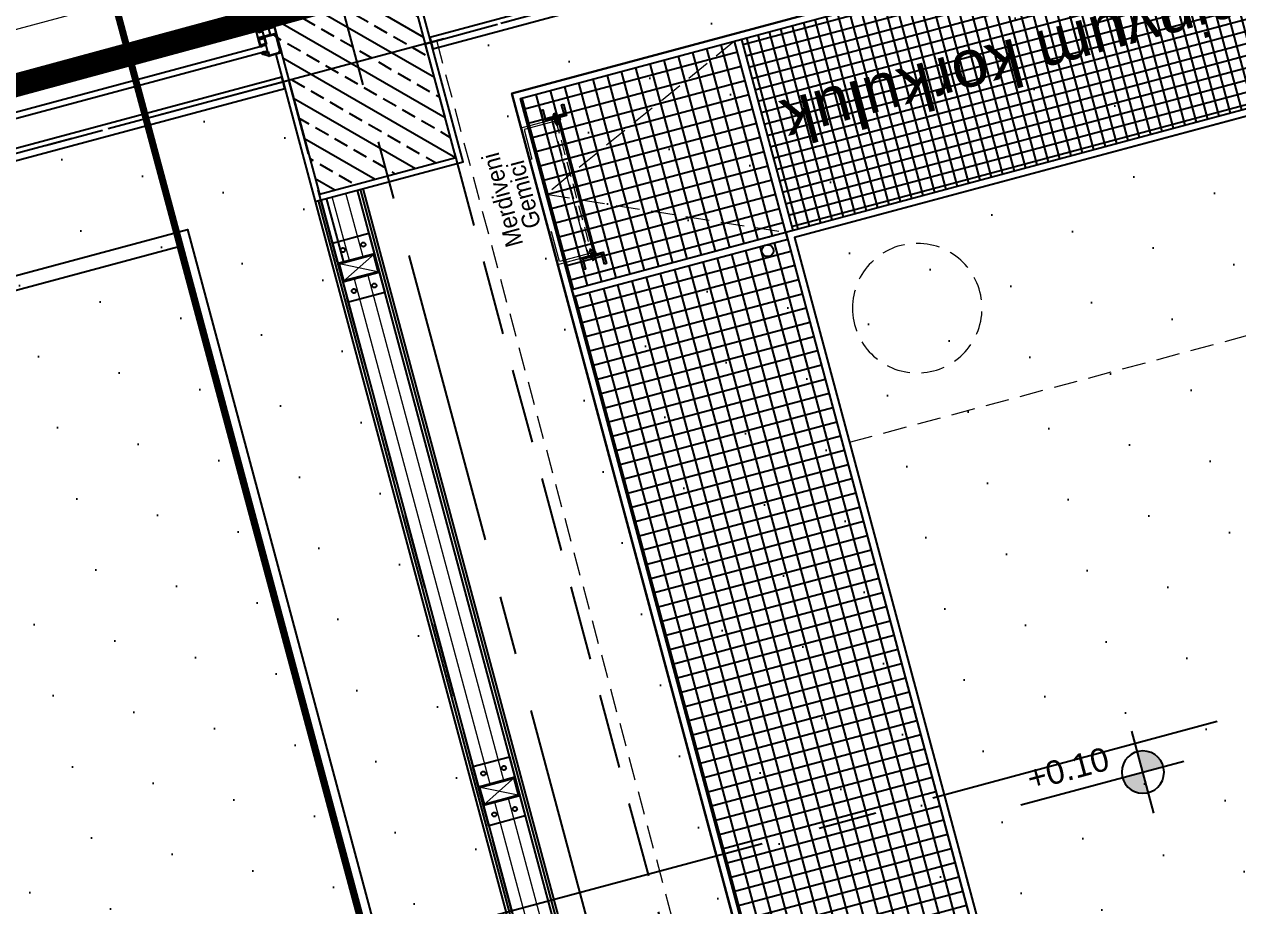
# Model space of a CAD drawing. Header units: centimetres. Extents: x 405564 to 502064, y 46284 to 60634.
# Drawn here: x 460761 to 461276, y 48208 to 48582 of the extents above; entities that cross this region are included whole.
import ezdxf
from ezdxf import colors
from ezdxf.entities.mleader import LeaderData, LeaderLine
from ezdxf.enums import TextEntityAlignment as Align
from ezdxf.math import Vec2, Vec3
from ezdxf.xclip import XClip

# ---------------------------------------------------------------- set-up
doc = ezdxf.new("R2010")
doc.units = ezdxf.units.CM
doc.header["$XCLIPFRAME"] = 0
for name, pattern in [('ACAD_ISO03W100', [30, 12, -18]), ('CENTER', [2, 1.25, -0.25, 0.25, -0.25]), ('CT_kesik01', [0.15, 0.1, -0.05]), ('DASHDOT', [25.4, 12.7, -6.35, 0, -6.35]), ('DASHED2', [9.525, 6.35, -3.175]), ('HIDDEN', [9.525, 6.35, -3.175])]:
    doc.linetypes.add(name, pattern=pattern)
doc.layers.get('0').update_dxf_attribs({"color": 8, "lineweight": 9})
for name, color, linetype in [('-SISMIK TEMEL', 8, 'Continuous'), ('-SISMIK TEMEL IZGARA', 8, 'Continuous'), ('AS_DUV', 8, 'Continuous'), ('AS_PRFL_CELIK', 8, 'Continuous'), ('AS_PYZ_BINA', 8, 'Continuous'), ('AS_TAV', 8, 'Continuous'), ('AS_YAZI', 8, 'Continuous'), ('KORKULUK', 8, 'Continuous'), ('M_GOR-4', 8, 'Continuous'), ('SOLID 253', 8, 'Continuous')]:
    doc.layers.add(name, color=color, linetype=linetype)
for name, color, linetype, lineweight in [('0-KRCN-MİMARİ-220526', 8, 'Continuous', 9), ('D_Merkez', 8, 'Continuous', 13), ('dolgu', 8, 'Continuous', 15), ('G_0.09', 8, 'Continuous', 9), ('G_0.13', 8, 'Continuous', 13), ('Hidden_[Gizli]', 8, 'CT_kesik01', 9), ('IEM_MP_TARAMA-MEVCUT BİNA', 8, 'Continuous', 9), ('Y_Antet', 8, 'Continuous', 18)]:
    doc.layers.add(name, color=color, linetype=linetype, lineweight=lineweight)
doc.styles.add('Kalin01', font='swissk.ttf')
doc.styles.add('Normal_ITL', font='swissi.ttf')
doc.styles.add('STYLE1', font='arial.ttf')
pattern_1 = [(0, (444815.903, -368790.316), (15.625, 31.25), [0, -31.25])]
pattern_2 = [(90, (119866.949, -315233.006), (-6.25, 2e-16), []), (180, (119866.949, -315233.006), (-9e-16, -6.25), [])]

# ---------------------------------------------------------------- blocks, each defined once
blk = doc.blocks.new('*U131')
h = blk.add_hatch()
h.set_pattern_fill('DEFAULT__10', color=256, scale=12.6, angle=405, style=0, pattern_type=0)
h.set_pattern_definition([(45, (325.836, -81.428), (-8.90955, 8.90955), [])])
edge = h.paths.add_edge_path()
edge.add_line((534.27, -9.41), (534.49, -9.41))
edge.add_line((534.49, -9.41), (534.52, -9.38))
edge.add_line((534.52, -9.38), (534.75, -9.38))
edge.add_line((534.75, -9.38), (534.75, -11.05))
edge.add_arc((534.85, -11.05), 0.1, 180, 270)
edge.add_line((534.85, -11.15), (539, -11.15))
edge.add_arc((539, -11.1), 0.05, 270, 386.3878)
edge.add_arc((539.4, -10.9), 0.4, 180, 206.3878)
edge.add_arc((539.07, -10.9), 0.075, 0, 180)
edge.add_arc((539.4, -10.9), 0.25, 180, 450)
edge.add_arc((539.4, -10.58), 0.075, 90, 270)
edge.add_arc((539.4, -10.9), 0.4, 63.6122, 90)
edge.add_arc((539.6, -10.5), 0.05, 243.6122, 360)
edge.add_line((539.65, -10.5), (539.65, -8.04))
edge.add_line((539.65, -8.04), (539.67, -8))
edge.add_line((539.67, -8), (539.65, -7.96))
edge.add_line((539.65, -7.96), (539.65, -3.95))
edge.add_arc((539.6, -3.95), 0.05, 0, 116.3878)
edge.add_arc((539.4, -3.55), 0.4, 270, 296.3878)
edge.add_arc((539.4, -3.88), 0.075, 90, 270)
edge.add_arc((539.4, -3.55), 0.25, 270, 540)
edge.add_arc((539.07, -3.55), 0.075, 180, 360)
edge.add_arc((539.4, -3.55), 0.4, 153.6122, 180)
edge.add_arc((539, -3.35), 0.05, 333.6122, 450)
edge.add_line((539, -3.3), (534.85, -3.3))
edge.add_arc((534.85, -3.4), 0.1, 90, 180)
edge.add_line((534.75, -3.4), (534.75, -6.48))
edge.add_line((534.75, -6.48), (534.52, -6.48))
edge.add_line((534.52, -6.48), (534.49, -6.45))
edge.add_line((534.49, -6.45), (534.27, -6.45))
edge.add_arc((534.27, -6.42), 0.03, 180, 270)
edge.add_line((534.24, -6.42), (534.24, -6.32))
edge.add_arc((534.27, -6.32), 0.03, 90, 180)
edge.add_line((534.27, -6.29), (534.46, -6.29))
edge.add_arc((534.46, -6.26), 0.03, 270, 360)
edge.add_line((534.49, -6.26), (534.49, -6.12))
edge.add_arc((534.46, -6.12), 0.03, 0, 90)
edge.add_line((534.46, -6.09), (533.16, -6.09))
edge.add_arc((533.16, -6.12), 0.03, 90, 180)
edge.add_line((533.13, -6.12), (533.13, -6.26))
edge.add_arc((533.16, -6.26), 0.03, 180, 270)
edge.add_line((533.16, -6.29), (533.35, -6.29))
edge.add_arc((533.35, -6.32), 0.03, 0, 90)
edge.add_line((533.38, -6.32), (533.38, -6.42))
edge.add_arc((533.35, -6.42), 0.03, 270, 360)
edge.add_line((533.35, -6.45), (533.08, -6.45))
edge.add_arc((533.08, -6.4), 0.05, 225, 270)
edge.add_line((533.05, -6.44), (532.98, -6.37))
edge.add_arc((532.91, -6.44), 0.1, 45, 90)
edge.add_line((532.91, -6.34), (532.82, -6.34))
edge.add_arc((532.82, -6.31), 0.03, 180, 270)
edge.add_line((532.79, -6.31), (532.79, -6.25))
edge.add_arc((532.82, -6.25), 0.03, 90, 180)
edge.add_line((532.82, -6.22), (532.92, -6.22))
edge.add_arc((532.92, -6.19), 0.03, 270, 360)
edge.add_line((532.95, -6.19), (532.95, -6.12))
edge.add_arc((532.92, -6.12), 0.03, 0, 90)
edge.add_line((532.92, -6.09), (532.21, -6.09))
edge.add_arc((532.21, -6.12), 0.03, 90, 180)
edge.add_line((532.18, -6.12), (532.18, -6.19))
edge.add_arc((532.21, -6.19), 0.03, 180, 270)
edge.add_line((532.21, -6.22), (532.31, -6.22))
edge.add_arc((532.31, -6.25), 0.03, 0, 90)
edge.add_line((532.34, -6.25), (532.34, -6.31))
edge.add_arc((532.31, -6.31), 0.03, 270, 360)
edge.add_line((532.31, -6.34), (532.05, -6.34))
edge.add_arc((532.05, -6.29), 0.05, 180, 270)
edge.add_line((532, -6.29), (532, -3.1))
edge.add_arc((532.1, -3.1), 0.1, 90, 180)
edge.add_line((532.1, -3), (533.05, -3))
edge.add_arc((533.05, -3.05), 0.05, 0, 90)
edge.add_line((533.1, -3.05), (533.1, -3.55))
edge.add_arc((533.15, -3.55), 0.05, 180, 270)
edge.add_line((533.15, -3.6), (534.5, -3.6))
edge.add_arc((534.5, -3.55), 0.05, 270, 360)
edge.add_line((534.55, -3.55), (534.55, -3.25))
edge.add_arc((534.5, -3.25), 0.05, 0, 90)
edge.add_line((534.5, -3.2), (534.05, -3.2))
edge.add_arc((534.05, -3.15), 0.05, 180, 270)
edge.add_line((534, -3.15), (534, -3.05))
edge.add_arc((534.05, -3.05), 0.05, 90, 180)
edge.add_line((534.05, -3), (539.9, -3))
edge.add_arc((539.9, -3.1), 0.1, 0, 90)
edge.add_line((540, -3.1), (540, -11.4))
edge.add_arc((539.9, -11.4), 0.1, 270, 360)
edge.add_line((539.9, -11.5), (534.69, -11.5))
edge.add_arc((534.69, -11), 0.5, 239.04, 270)
edge.add_line((534.43, -11.43), (532.05, -10))
edge.add_arc((532.1, -9.91), 0.1, 180, 239.04)
edge.add_line((532, -9.91), (532, -9.57))
edge.add_arc((532.05, -9.57), 0.05, 90, 180)
edge.add_line((532.05, -9.52), (532.31, -9.52))
edge.add_arc((532.31, -9.55), 0.03, 0, 90)
edge.add_line((532.34, -9.55), (532.34, -9.61))
edge.add_arc((532.31, -9.61), 0.03, 270, 360)
edge.add_line((532.31, -9.64), (532.21, -9.64))
edge.add_arc((532.21, -9.67), 0.03, 90, 180)
edge.add_line((532.18, -9.67), (532.18, -9.74))
edge.add_arc((532.21, -9.74), 0.03, 180, 270)
edge.add_line((532.21, -9.77), (532.92, -9.77))
edge.add_arc((532.92, -9.74), 0.03, 270, 360)
edge.add_line((532.95, -9.74), (532.95, -9.67))
edge.add_arc((532.92, -9.67), 0.03, 0, 90)
edge.add_line((532.92, -9.64), (532.82, -9.64))
edge.add_arc((532.82, -9.61), 0.03, 180, 270)
edge.add_line((532.79, -9.61), (532.79, -9.55))
edge.add_arc((532.82, -9.55), 0.03, 90, 180)
edge.add_line((532.82, -9.52), (532.91, -9.52))
edge.add_arc((532.91, -9.42), 0.1, 270, 315)
edge.add_line((532.98, -9.49), (533.05, -9.42))
edge.add_arc((533.08, -9.46), 0.05, 90, 135)
edge.add_line((533.08, -9.41), (533.35, -9.41))
edge.add_arc((533.35, -9.44), 0.03, 0, 90)
edge.add_line((533.38, -9.44), (533.38, -9.54))
edge.add_arc((533.35, -9.54), 0.03, 270, 360)
edge.add_line((533.35, -9.57), (533.16, -9.57))
edge.add_arc((533.16, -9.6), 0.03, 90, 180)
edge.add_line((533.13, -9.6), (533.13, -9.74))
edge.add_arc((533.16, -9.74), 0.03, 180, 270)
edge.add_line((533.16, -9.77), (534.46, -9.77))
edge.add_arc((534.46, -9.74), 0.03, 270, 360)
edge.add_line((534.49, -9.74), (534.49, -9.6))
edge.add_arc((534.46, -9.6), 0.03, 0, 90)
edge.add_line((534.46, -9.57), (534.27, -9.57))
edge.add_arc((534.27, -9.54), 0.03, 180, 270)
edge.add_line((534.24, -9.54), (534.24, -9.44))
edge.add_arc((534.27, -9.44), 0.03, 90, 180)
edge.add_arc((533.6, -10.02), 0.05, 90, 171.9522)
edge.add_arc((533.5, -10.01), 0.05, 225.5068, 351.9522)
edge.add_arc((533.29, -10.22), 0.25, 45.5068, 90)
edge.add_line((533.29, -9.97), (532.75, -9.97))
edge.add_arc((532.75, -10.07), 0.1, 90, 239.04)
edge.add_line((532.7, -10.16), (533.16, -10.43))
edge.add_arc((533.29, -10.22), 0.25, 239.04, 283.2615)
edge.add_arc((533.36, -10.51), 0.05, 337.6639, 463.2615)
edge.add_arc((533.45, -10.55), 0.05, 157.6639, 239.04)
edge.add_line((533.43, -10.59), (534.4, -11.18))
edge.add_arc((534.45, -11.09), 0.1, 239.04, 360)
edge.add_line((534.55, -11.09), (534.55, -10.07))
edge.add_arc((534.45, -10.07), 0.1, 0, 90)
edge.add_line((534.45, -9.97), (533.6, -9.97))
edge.add_line((532.2, -3.85), (532.2, -5.79))
edge.add_arc((532.3, -5.79), 0.1, 180, 270)
edge.add_line((532.3, -5.89), (534.45, -5.89))
edge.add_arc((534.45, -5.79), 0.1, 270, 360)
edge.add_line((534.55, -5.79), (534.55, -3.85))
edge.add_arc((534.5, -3.85), 0.05, 0, 90)
edge.add_line((534.5, -3.8), (532.95, -3.8))
edge.add_arc((532.95, -3.75), 0.05, 180, 270)
edge.add_line((532.9, -3.75), (532.9, -3.58))
edge.add_arc((532.85, -3.58), 0.05, 0, 90)
edge.add_line((532.85, -3.53), (532.77, -3.53))
edge.add_arc((532.77, -3.45), 0.075, 180, 270)
edge.add_arc((532.45, -3.45), 0.25, 0, 270)
edge.add_arc((532.45, -3.78), 0.075, 270, 450)
edge.add_arc((532.45, -3.45), 0.4, 243.6122, 270)
edge.add_arc((532.25, -3.85), 0.05, 63.6122, 180)
for p, q in [((532, 0), (534.05, 0)), ((532, -0.1), (532, -2.9)), ((532, -6.29), (532, -3.1)), ((533.05, 0), (532.1, 0)), ((532.1, -3), (533.7, -3)), ((532.11, -2.79), (532.11, -0.21)), ((532.2, -3.85), (532.2, -5.79)), ((532.21, -0.11), (532.95, -0.11)), ((534.45, -2.89), (532.21, -2.89)), ((532.85, -3.53), (532.77, -3.53)), ((532.9, -3.75), (532.9, -3.58)), ((534.5, -3.8), (532.95, -3.8)), ((533, -0.16), (533, -0.65)), ((533.05, -0.7), (534.5, -0.7)), ((533.1, -0.55), (533.1, -0.05)), ((533.1, -3.05), (533.1, -3.55)), ((534.5, -0.6), (533.15, -0.6)), ((533.15, -3.6), (534.5, -3.6)), ((533.75, -3.05), (533.75, -3.45)), ((533.8, -3.5), (534.4, -3.5)), ((533.95, -3.25), (533.95, -3.05)), ((534, -0.05), (534, -0.15)), ((534, -3), (539.9, -3)), ((534, -3.15), (534, -3.05)), ((534.4, -3.3), (534, -3.3)), ((539.9, 0), (534.05, 0)), ((534.05, -0.2), (534.5, -0.2)), ((534.5, -3.2), (534.05, -3.2)), ((534.45, -3.45), (534.45, -3.35)), ((534.55, -0.25), (534.55, -0.55)), ((534.55, -0.75), (534.55, -2.79)), ((534.55, -3.55), (534.55, -3.25)), ((534.55, -5.79), (534.55, -3.85)), ((534.65, -0.36), (534.65, -0.16)), ((534.65, -0.42), (534.65, -0.39)), ((534.65, -2.79), (534.65, -0.45)), ((534.7, -0.11), (537.25, -0.11)), ((537.25, -2.89), (534.75, -2.89)), ((534.75, -3.4), (534.75, -6.48)), ((539, -3.3), (534.85, -3.3)), ((537.35, -0.21), (537.35, -2.79)), ((537.45, -2.79), (537.45, -0.21)), ((537.55, -0.11), (539.79, -0.11)), ((539.79, -2.89), (537.55, -2.89)), ((539.65, -7.96), (539.65, -3.95)), ((539.89, -0.21), (539.89, -2.79)), ((540, -2.9), (540, -0.1)), ((540, -3.1), (540, -11.4)), ((532, -9.91), (532, -9.57)), ((532.31, -6.34), (532.05, -6.34)), ((532.05, -9.52), (532.31, -9.52)), ((534.43, -11.43), (532.05, -10)), ((532.42, -6.22), (532.14, -6.62)), ((532.14, -9.23), (532.42, -9.63)), ((532.18, -6.12), (532.18, -6.19)), ((532.18, -9.67), (532.18, -9.74)), ((532.92, -6.09), (532.21, -6.09)), ((532.21, -6.22), (532.31, -6.22)), ((532.31, -9.64), (532.21, -9.64)), ((532.21, -9.77), (532.92, -9.77)), ((532.23, -6.11), (532.23, -6.19)), ((532.9, -6.11), (532.23, -6.11)), ((532.23, -6.19), (532.41, -6.19)), ((532.23, -9.67), (532.23, -9.75)), ((532.41, -9.67), (532.23, -9.67)), ((532.23, -9.75), (532.9, -9.75)), ((532.3, -5.89), (534.45, -5.89)), ((532.34, -6.25), (532.34, -6.31)), ((532.34, -9.55), (532.34, -9.61)), ((532.7, -10.16), (533.16, -10.43)), ((533, -6.62), (532.72, -6.22)), ((532.72, -9.63), (533, -9.23)), ((532.73, -6.19), (532.9, -6.19)), ((532.9, -9.67), (532.73, -9.67)), ((533.29, -9.97), (532.75, -9.97)), ((532.79, -6.31), (532.79, -6.25)), ((532.79, -9.61), (532.79, -9.55)), ((532.82, -6.22), (532.92, -6.22)), ((532.91, -6.34), (532.82, -6.34)), ((532.82, -9.52), (532.91, -9.52)), ((532.92, -9.64), (532.82, -9.64)), ((532.9, -6.19), (532.9, -6.11)), ((532.9, -9.75), (532.9, -9.67)), ((532.95, -6.19), (532.95, -6.12)), ((532.95, -9.74), (532.95, -9.67)), ((533.05, -6.44), (532.98, -6.37)), ((532.98, -9.49), (533.05, -9.42)), ((533.35, -6.45), (533.08, -6.45)), ((533.08, -9.41), (533.35, -9.41)), ((533.13, -6.12), (533.13, -6.26)), ((533.13, -9.6), (533.13, -9.74)), ((534.46, -6.09), (533.16, -6.09)), ((533.16, -6.11), (533.16, -6.23)), ((533.71, -6.11), (533.16, -6.11)), ((533.16, -6.23), (533.48, -6.23)), ((533.16, -6.29), (533.35, -6.29)), ((533.35, -9.57), (533.16, -9.57)), ((533.16, -9.77), (534.46, -9.77)), ((533.17, -9.63), (533.17, -9.74)), ((533.49, -9.63), (533.17, -9.63)), ((533.17, -9.74), (533.72, -9.74)), ((533.38, -6.32), (533.38, -6.42)), ((533.38, -9.44), (533.38, -9.54)), ((533.51, -6.26), (533.51, -6.53)), ((533.52, -9.32), (533.52, -9.6)), ((534.45, -9.97), (533.6, -9.97)), ((533.71, -6.28), (533.71, -6.11)), ((533.72, -9.74), (533.72, -9.57)), ((533.88, -6.31), (533.74, -6.31)), ((533.75, -9.54), (533.89, -9.54)), ((533.91, -6.11), (533.91, -6.28)), ((534.46, -6.11), (533.91, -6.11)), ((533.92, -9.57), (533.92, -9.74)), ((533.92, -9.74), (534.47, -9.74)), ((534.11, -6.53), (534.11, -6.26)), ((534.12, -9.6), (534.12, -9.32)), ((534.14, -6.23), (534.46, -6.23)), ((534.47, -9.63), (534.15, -9.63)), ((534.24, -6.42), (534.24, -6.32)), ((534.24, -9.54), (534.24, -9.44)), ((534.27, -6.29), (534.46, -6.29)), ((534.49, -6.45), (534.27, -6.45)), ((534.27, -9.41), (534.49, -9.41)), ((534.46, -9.57), (534.27, -9.57)), ((534.46, -6.23), (534.46, -6.11)), ((534.47, -9.74), (534.47, -9.63)), ((534.49, -6.26), (534.49, -6.12)), ((534.52, -6.48), (534.49, -6.45)), ((534.49, -9.41), (534.52, -9.38)), ((534.49, -9.74), (534.49, -9.6)), ((534.75, -6.48), (534.52, -6.48)), ((534.52, -9.38), (534.75, -9.38)), ((534.55, -11.09), (534.55, -10.07)), ((534.75, -9.38), (534.75, -11.05)), ((539.67, -8), (539.65, -7.96)), ((539.65, -8.04), (539.67, -8)), ((539.65, -10.5), (539.65, -8.04)), ((533.43, -10.59), (534.4, -11.18)), ((539.9, -11.5), (534.69, -11.5)), ((534.85, -11.15), (539, -11.15))]:
    blk.add_line(p, q)
blk.add_lwpolyline([(534.53, -6.68), (5.53, -6.68), (5.53, -9.18), (534.53, -9.18)], close=True)
for centre, radius, start, end in [((532.1, -0.1), 0.1, 90, 180), ((532.1, -2.9), 0.1, 180, 270), ((532.1, -3.1), 0.1, 90, 180), ((532.21, -0.21), 0.1, 90, 180), ((532.21, -2.79), 0.1, 180, 270), ((532.45, -3.45), 0.25, 0, 270), ((532.25, -3.85), 0.05, 63.6122, 180), ((532.45, -3.45), 0.4, 243.6122, 270), ((532.45, -3.78), 0.075, 270, 90), ((532.77, -3.45), 0.075, 180, 270), ((532.85, -3.58), 0.05, 0, 90), ((532.95, -3.75), 0.05, 180, 270), ((532.95, -0.16), 0.05, 0, 90), ((533.05, -0.65), 0.05, 180, 270), ((533.05, -0.05), 0.05, 0, 90), ((533.05, -3.05), 0.05, 0, 90), ((533.15, -0.55), 0.05, 180, 270), ((533.15, -3.55), 0.05, 180, 270), ((533.7, -3.05), 0.05, 0, 90), ((533.8, -3.45), 0.05, 180, 270), ((534, -3.05), 0.05, 90, 180), ((534, -3.25), 0.05, 180, 270), ((534.05, -0.05), 0.05, 90, 180), ((534.05, -0.15), 0.05, 180, 270), ((534.05, -3.05), 0.05, 90, 180), ((534.05, -3.15), 0.05, 180, 270), ((534.4, -3.35), 0.05, 0, 90), ((534.4, -3.45), 0.05, 270, 0), ((534.45, -2.79), 0.1, 270, 0), ((534.5, -0.25), 0.05, 0, 90), ((534.5, -0.55), 0.05, 270, 0), ((534.5, -0.75), 0.05, 0, 90), ((534.5, -3.25), 0.05, 0, 90), ((534.5, -3.55), 0.05, 270, 0), ((534.5, -3.85), 0.05, 0, 90), ((534.7, -0.16), 0.05, 90, 180), ((534.65, -0.37), 0.015, 270, 90), ((534.65, -0.43), 0.015, 270, 90), ((534.75, -2.79), 0.1, 180, 270), ((534.85, -3.4), 0.1, 90, 180), ((537.25, -0.21), 0.1, 0, 90), ((537.25, -2.79), 0.1, 270, 0), ((537.55, -0.21), 0.1, 90, 180), ((537.55, -2.79), 0.1, 180, 270), ((539, -3.35), 0.05, 333.6122, 90), ((539.4, -3.55), 0.4, 153.6122, 180), ((539.07, -3.55), 0.075, 180, 0), ((539.4, -3.55), 0.25, 270, 180), ((539.4, -3.88), 0.075, 90, 270), ((539.4, -3.55), 0.4, 270, 296.3878), ((539.6, -3.95), 0.05, 0, 116.3878), ((539.79, -0.21), 0.1, 0, 90), ((539.79, -2.79), 0.1, 270, 0), ((539.9, -0.1), 0.1, 0, 90), ((539.9, -2.9), 0.1, 270, 0), ((539.9, -3.1), 0.1, 0, 90), ((532.05, -6.29), 0.05, 180, 270), ((532.05, -9.57), 0.05, 90, 180), ((532.1, -9.91), 0.1, 180, 239.04), ((532.16, -6.63), 0.02, 145, 253.9172), ((532.16, -9.22), 0.02, 106.0828, 215), ((532.57, -5.21), 1.5, 253.9172, 286.0828), ((532.57, -10.65), 1.5, 73.9172, 106.0828), ((532.21, -6.12), 0.03, 90, 180), ((532.21, -6.19), 0.03, 180, 270), ((532.21, -9.67), 0.03, 90, 180), ((532.21, -9.74), 0.03, 180, 270), ((532.3, -5.79), 0.1, 180, 270), ((532.31, -6.25), 0.03, 0, 90), ((532.31, -6.31), 0.03, 270, 0), ((532.31, -9.55), 0.03, 0, 90), ((532.31, -9.61), 0.03, 270, 0), ((532.41, -6.21), 0.02, 325, 90), ((532.41, -9.65), 0.02, 270, 35), ((532.75, -10.07), 0.1, 90, 239.04), ((532.73, -6.21), 0.02, 90, 215), ((532.73, -9.65), 0.02, 145, 270), ((532.82, -6.25), 0.03, 90, 180), ((532.82, -6.31), 0.03, 180, 270), ((532.82, -9.55), 0.03, 90, 180), ((532.82, -9.61), 0.03, 180, 270), ((532.91, -6.44), 0.1, 45, 90), ((532.91, -9.42), 0.1, 270, 315), ((532.92, -6.12), 0.03, 0, 90), ((532.92, -6.19), 0.03, 270, 0), ((532.92, -9.67), 0.03, 0, 90), ((532.92, -9.74), 0.03, 270, 0), ((532.98, -6.63), 0.02, 286.0828, 35), ((532.98, -9.22), 0.02, 325, 73.9172), ((533.08, -6.4), 0.05, 225, 270), ((533.08, -9.46), 0.05, 90, 135), ((533.16, -6.12), 0.03, 90, 180), ((533.16, -6.26), 0.03, 180, 270), ((533.16, -9.6), 0.03, 90, 180), ((533.16, -9.74), 0.03, 180, 270), ((533.29, -10.22), 0.25, 45.5068, 90), ((533.35, -6.32), 0.03, 0, 90), ((533.35, -6.42), 0.03, 270, 0), ((533.35, -9.44), 0.03, 0, 90), ((533.35, -9.54), 0.03, 270, 0), ((533.5, -10.01), 0.05, 225.5068, 351.9522), ((533.48, -6.26), 0.03, 0, 90), ((533.49, -9.6), 0.03, 270, 0), ((533.81, -4.55), 2, 261.3731, 278.6269), ((533.82, -11.3), 2, 81.3731, 98.6269), ((533.6, -10.02), 0.05, 90, 171.9522), ((533.74, -6.28), 0.03, 180, 270), ((533.75, -9.57), 0.03, 90, 180), ((533.88, -6.28), 0.03, 270, 0), ((533.89, -9.57), 0.03, 0, 90), ((534.14, -6.26), 0.03, 90, 180), ((534.15, -9.6), 0.03, 180, 270), ((534.27, -6.32), 0.03, 90, 180), ((534.27, -6.42), 0.03, 180, 270), ((534.27, -9.44), 0.03, 90, 180), ((534.27, -9.54), 0.03, 180, 270), ((534.45, -5.79), 0.1, 270, 0), ((534.45, -10.07), 0.1, 0, 90), ((534.46, -6.12), 0.03, 0, 90), ((534.46, -6.26), 0.03, 270, 0), ((534.46, -9.6), 0.03, 0, 90), ((534.46, -9.74), 0.03, 270, 0), ((533.29, -10.22), 0.25, 239.04, 283.2615), ((533.36, -10.51), 0.05, 337.6639, 103.2615), ((533.45, -10.55), 0.05, 157.6639, 239.04), ((534.45, -11.09), 0.1, 239.04, 0), ((534.69, -11), 0.5, 239.04, 270), ((534.85, -11.05), 0.1, 180, 270), ((539.07, -10.9), 0.075, 0, 180), ((539.4, -10.9), 0.4, 180, 206.3878), ((539, -11.1), 0.05, 270, 26.3878), ((539.4, -10.9), 0.25, 180, 90), ((539.4, -10.58), 0.075, 90, 270), ((539.4, -10.9), 0.4, 63.6122, 90), ((539.6, -10.5), 0.05, 243.6122, 0), ((539.9, -11.4), 0.1, 270, 0)]:
    blk.add_arc(centre, radius, start, end)
blk = doc.blocks.new('*U133')
at = {"ltscale": 40}
blk.add_lwpolyline([(0, 0), (0, 8), (6, 8), (6, 0)], close=True, dxfattribs=at)
at = {"layer": 'AS_PYZ_BINA', "ltscale": 0.015}
for points in [[(0, 0), (6, 8)], [(0, 8), (6, 0)]]:
    blk.add_lwpolyline(points, dxfattribs=at)
at = {"layer": 'AS_PYZ_BINA', "ltscale": 40}
blk.add_lwpolyline([(0.4, 0.4), (0.4, 7.6), (5.6, 7.6), (5.6, 0.4)], close=True, dxfattribs=at)
blk = doc.blocks.new('A$C5a88462c')
blk.add_lwpolyline([(-22.21, -8.44), (-23.46, -8.44, -0.414214), (-23.49, -8.41), (-23.49, -8.31, -0.414214), (-23.46, -8.28), (0.12, -8.28), (0.12, -3.19), (0, -3.19), (0, -8.16), (-23.46, -8.16, 0.414214), (-23.61, -8.31), (-23.61, -8.41, 0.414214), (-23.46, -8.56), (-22.21, -8.56)], format="xyb")
at = {"layer": 'AS_PYZ_BINA'}
blk.add_blockref('*U133', (-6, -7.94), dxfattribs=at)
at = {"layer": 'AS_PYZ_BINA', "rotation": 90}
blk.add_blockref('*U131', (0.4, -540), dxfattribs=at)
blk = doc.blocks.new('A$Cbf573e9b')
at = {"layer": 'AS_PYZ_BINA'}
h = blk.add_hatch(dxfattribs=at)
h.set_pattern_fill('ANSI33', color=256, scale=50)
h.set_pattern_definition([(45, (452585.078, -363545.793), (-8.83883476, 8.83883476), []), (45, (452593.917, -363545.793), (-8.83883476, 8.83883476), [6.25, -3.125])])
h.paths.add_polyline_path([(-50, 3970), (30, 3970), (30, 4030), (-50, 4030)])
at = {"layer": 'AS_PYZ_BINA', "linetype": 'CENTER', "ltscale": 100}
for p, q in [((-365, 2520), (-365, 5016.95)), ((0, -638.11), (0, 5016.95)), ((0, -638.11), (0, 5016.95))]:
    blk.add_line(p, q, dxfattribs=at)
at = {"layer": 'AS_PYZ_BINA'}
blk.add_lwpolyline([(-50, 3970), (30, 3970), (30, 4030), (-50, 4030)], close=True, dxfattribs=at)
at = {"layer": 'AS_PYZ_BINA', "linetype": 'CENTER', "ltscale": 100}
blk.add_lwpolyline([(-1410, 4000), (501.91, 4000)], dxfattribs=at)
blk.add_lwpolyline([(-1410, 4000), (501.91, 4000)], dxfattribs=at)
blk = doc.blocks.new('*U202')
at = {"ltscale": 40}
blk.add_lwpolyline([(0, 0), (0, 16), (8, 16), (8, 0)], close=True, dxfattribs=at)
at = {"layer": 'AS_PRFL_CELIK', "ltscale": 40}
blk.add_lwpolyline([(0.4, 0.4), (0.4, 15.6), (7.6, 15.6), (7.6, 0.4)], close=True, dxfattribs=at)
at = {"layer": 'D_Merkez', "ltscale": 0.015}
for points in [[(0, 0), (8, 16)], [(0, 16), (8, 0)]]:
    blk.add_lwpolyline(points, dxfattribs=at)
blk = doc.blocks.new('A$C9bd776de')
at = {"layer": 'M_GOR-4', "lineweight": -2}
blk.add_lwpolyline([(-13, 16), (13, 16), (13, 0), (-13, 0)], close=True, dxfattribs=at)
for centre in [(-9, 12.5), (9, 12.5), (-9, 3.5), (9, 3.5)]:
    blk.add_circle(centre, 0.9, dxfattribs=at)
at = {"layer": 'AS_PRFL_CELIK', "xscale": -1, "rotation": 180}
blk.add_blockref('*U202', (-4, 16), dxfattribs=at)
blk = doc.blocks.new('zeminkat_planı')
for points in [[(-562, 4600), (-50, 4600), (-50, 4088), (-562, 4088)], [(-556, 4594), (-56, 4594), (-56, 4094), (-556, 4094)], [(-117, 3843), (-570, 3843), (-570, 3290), (-117, 3290)]]:
    blk.add_lwpolyline(points, close=True)
at = {"linetype": 'DASHDOT', "ltscale": 100, "const_width": 3}
blk.add_lwpolyline([(51, 4092.74), (-5784.26, 4092.74)], dxfattribs=at)
at = {"layer": 'AS_PYZ_BINA'}
for points in [[(-52.5, 4032.5), (-1027.5, 4032.5)], [(12.1, 4032.5), (-52.5, 4032.5), (-52.5, 3967.5), (12.1, 3967.5)], [(-52.5, 4031.25), (-1027.5, 4031.25)], [(-52.5, 4030), (-1027.5, 4030)], [(-52.5, 4014), (-1027.5, 4014)], [(-52.5, 4012.75), (-1027.5, 4012.75)], [(-52.5, 4011.5), (-1027.5, 4011.5)]]:
    blk.add_lwpolyline(points, dxfattribs=at)
at = {"layer": 'AS_PYZ_BINA', "ltscale": 5}
blk.add_lwpolyline([(-80.5, 4027.47), (-52.5, 4027.47)], dxfattribs=at)
at = {"layer": 'G_0.09'}
blk.add_lwpolyline([(51, 4561.24), (51, 4038.7)], dxfattribs=at)
at = {"layer": 'G_0.13'}
for points in [[(-540.5, 4025), (-318.5, 4025)], [(-88.5, 4025), (-310.5, 4025)], [(-80.5, 4025), (-52.5, 4025)], [(-540.5, 4019), (-318.5, 4019)], [(-88.5, 4019), (-310.5, 4019)], [(-80.5, 4019), (-52.5, 4019)]]:
    blk.add_lwpolyline(points, dxfattribs=at)
blk.add_blockref('A$Cbf573e9b', (0, 0))
at = {"layer": 'AS_PRFL_CELIK'}
for p in [(-314.5, 4014), (-84.5, 4014)]:
    blk.add_blockref('A$C9bd776de', p, dxfattribs=at)
at = {"layer": 'AS_PYZ_BINA', "rotation": 179.9999999999999}
blk.add_blockref('A$C5a88462c', (24, 4030), dxfattribs=at)
blk = doc.blocks.new('vinç_alanları')
at = {"layer": 'AS_PYZ_BINA', "linetype": 'DASHED2', "ltscale": 100}
h = blk.add_hatch(dxfattribs=at)
h.set_pattern_fill('DOTS', color=256, scale=500)
h.set_pattern_definition(pattern_1)
h.paths.add_polyline_path([(-1080, 4030), (0, 4030), (0, 4570), (-1080, 4570)])
h = blk.add_hatch(dxfattribs=at)
h.set_pattern_fill('DOTS', color=256, scale=500)
h.set_pattern_definition(pattern_1)
h.paths.add_polyline_path([(-1080, 3970), (0, 3970), (0, 3280), (-1080, 3280)])
at = {"layer": 'AS_PYZ_BINA', "linetype": 'DASHED2', "ltscale": 5}
for points in [[(-1080, 4030), (0, 4030), (0, 4570), (-1080, 4570)], [(-1080, 3970), (0, 3970), (0, 3280), (-1080, 3280)]]:
    blk.add_lwpolyline(points, close=True, dxfattribs=at)
blk = doc.blocks.new('A$C20e37658')
at = {"layer": 'Hidden_[Gizli]', "ltscale": 100}
blk.add_circle((28, 28), 27.5, dxfattribs=at)
blk = doc.blocks.new('kot-flat-4')
at = {"layer": 'dolgu', "ltscale": 5}
h = blk.add_hatch(color=256, dxfattribs=at)
h.paths.add_polyline_path([(0, -5, 0.414214), (5, 0), (0, 0)])
h.paths.add_polyline_path([(0, 5, 0.414214), (-5, 0), (0, 0)])
at = {"layer": 'AS_YAZI', "ltscale": 5}
for p, q in [((0, -10), (0, 10)), ((29.76, 0), (-10, 0))]:
    blk.add_line(p, q, dxfattribs=at)
blk.add_circle((0, 0), 5, dxfattribs=at)
blk = doc.blocks.new('A$C52BB73F1')
for p, q in [((0, 2.74), (0.09, 2.97)), ((0, 2.4), (0, 2.74)), ((0, 2.74), (0.8, 2.74)), ((0, 0), (0, 1.6)), ((0.09, 2.97), (0.71, 2.97)), ((0.1, 3.03), (0.1, 3.2)), ((0.1, 3.2), (0.7, 3.2)), ((0.1, 3.03), (0.7, 3.03)), ((0.7, 3.03), (0.7, 3.2)), ((0.71, 2.97), (0.8, 2.74)), ((0.8, 2.4), (0.8, 2.74)), ((0.8, 0), (0.8, 1.6)), ((0, -0.8), (0, -1.14)), ((0, -1.14), (0.09, -1.37)), ((0, -1.14), (0.8, -1.14)), ((0.09, -1.37), (0.71, -1.37)), ((0.1, -1.43), (0.1, -1.6)), ((0.1, -1.43), (0.7, -1.43)), ((0.1, -1.6), (0.7, -1.6)), ((0.7, -1.43), (0.7, -1.6)), ((0.71, -1.37), (0.8, -1.14)), ((0.8, -0.8), (0.8, -1.14))]:
    blk.add_line(p, q)
at = {"ltscale": 0.25}
blk.add_line((0.4, -2), (0.4, 3.6), dxfattribs=at)
for points in [[(1.2, 1.6), (-0.4, 1.6), (-0.4, 1.76), (1.2, 1.76)], [(-0.4, 0), (-0.4, -0.16), (1.2, -0.16), (1.2, 0)]]:
    blk.add_lwpolyline(points, close=True)
for points in [[(-0.28, 1.76), (-0.28, 2.4), (1.08, 2.4), (1.08, 1.76)], [(-0.28, -0.16), (-0.28, -0.8), (1.08, -0.8), (1.08, -0.16)]]:
    blk.add_lwpolyline(points)
for centre, start, end in [((-0.06, 3.03), 340, 360), ((0.86, 3.03), 180, 200), ((-0.06, -1.43), 0, 20), ((0.86, -1.43), 160, 180)]:
    blk.add_arc(centre, 0.16, start, end)
blk = doc.blocks.new('sismik temel boslugu pl')
at = {"layer": 'AS_TAV'}
h = blk.add_hatch(dxfattribs=at)
h.set_pattern_fill('ANSI37', color=252, scale=50, angle=45)
h.set_pattern_definition(pattern_2)
h.paths.add_polyline_path([(-327, -28), (-233, -28), (-233, -112), (-327, -112)])
h = blk.add_hatch(dxfattribs=at)
h.set_pattern_fill('ANSI37', color=252, scale=40, angle=45)
h.set_pattern_definition([(90, (119866.949, -315233.006), (-5, 2e-16), []), (180, (119866.949, -315233.006), (-4e-16, -5), [])])
h.paths.add_polyline_path([(-230, -112), (327, -112), (327, -28), (-230, -28)])
h = blk.add_hatch(dxfattribs=at)
h.set_pattern_fill('ANSI37', color=252, scale=50, angle=45)
h.set_pattern_definition(pattern_2)
h.paths.add_polyline_path([(-233, -652), (-327, -652), (-327, -115), (-233, -115)])
at = {"layer": '-SISMIK TEMEL'}
blk.add_lwpolyline([(330, -655), (330, -25), (-330, -25), (-330, -655), (330, -655)], dxfattribs=at)
blk.add_lwpolyline([(320, -565), (320, -115), (-230, -115), (-230, -565)], close=True, dxfattribs=at)
at = {"layer": '-SISMIK TEMEL IZGARA'}
for points in [[(330, -655), (-330, -655), (-330, -647.5), (-330, -25), (330, -25), (330, -115), (-230, -115), (-230, -565), (330, -565)], [(327, -652), (-327, -652), (-327, -647.5), (-327, -28), (327, -28), (327, -112), (-233, -112), (-233, -568), (327, -568)], [(-233, -112), (-233, -28), (-230, -28), (-230, -112)], [(-233, -112), (-327, -112), (-327, -115), (-233, -115)]]:
    blk.add_lwpolyline(points, close=True, dxfattribs=at)
at = {"ltscale": 0.25}
blk.add_line((-315, -37.4), (-315, -43), dxfattribs=at)
at = {"layer": 'AS_PRFL_CELIK'}
for points in [[(-310, -35), (-310, -40), (-320, -40), (-320, -35), (-319.15, -35), (-319.15, -39.4), (-310.85, -39.4), (-310.85, -35)], [(-310.85, -105), (-310.85, -100.6), (-319.15, -100.6), (-319.15, -105), (-320, -105), (-320, -100), (-310, -100), (-310, -105)]]:
    blk.add_lwpolyline(points, close=True, dxfattribs=at)
at = {"layer": 'G_0.09', "linetype": 'HIDDEN'}
for p, q in [((-316.4, -40), (-316.4, -100)), ((-315, -40), (-315, -100)), ((-313.6, -40), (-313.6, -100))]:
    blk.add_line(p, q, dxfattribs=at)
at = {"layer": 'G_0.09'}
blk.add_lwpolyline([(-327, -28), (-233, -28), (-233, -112), (-327, -112)], close=True, dxfattribs=at)
for points in [[(-312.99, -41), (-329, -41), (-329, -54), (-330, -54), (-330, -40), (-312.99, -40), (-312.99, -41)], [(-312.99, -99), (-329, -99), (-329, -86), (-330, -86), (-330, -100), (-312.99, -100), (-312.99, -99)]]:
    blk.add_lwpolyline(points, dxfattribs=at)
at = {"layer": 'G_0.13'}
for p, q in [((-316.7, -40), (-316.7, -100)), ((-313.3, -40), (-313.3, -100))]:
    blk.add_line(p, q, dxfattribs=at)
at = {"layer": 'Hidden_[Gizli]', "ltscale": 100}
for points in [[(355, 5), (355, -680), (-355, -680), (-355, 5)], [(330, -25), (-330, -25), (-330, -655), (330, -655)], [(330, -475), (-230, -475), (-230, -205), (330, -205)]]:
    blk.add_lwpolyline(points, close=True, dxfattribs=at)
blk.add_lwpolyline([(-233, -28), (-327, -70), (-233, -112)], dxfattribs=at)
at = {"layer": 'KORKULUK'}
blk.add_circle((-242.5, -117.5), 2.5, dxfattribs=at)
at = {"layer": 'SOLID 253'}
blk.add_lwpolyline([(-238, -112), (-327, -112)], dxfattribs=at)
at = {"layer": 'AS_PYZ_BINA', "xscale": -1.8, "yscale": 1.8, "zscale": 1.8}
blk.add_blockref('kot-flat-4', (-146.06, -372.49), dxfattribs=at)
at = {"layer": 'G_0.09', "xscale": -1.000000000000001, "rotation": 180}
blk.add_blockref('A$C52BB73F1', (-315.4, -39.4), dxfattribs=at)
at = {"layer": 'G_0.09'}
blk.add_blockref('A$C52BB73F1', (-315.4, -100.6), dxfattribs=at)
at = {"layer": 'Hidden_[Gizli]', "xscale": -0.9999999999999998}
blk.add_blockref('A$C20e37658', (-159.5, -185.5), dxfattribs=at)
at = {"layer": 'AS_YAZI', "ltscale": 5, "style": 'STYLE1'}
blk.add_text('+0.10', height=10, dxfattribs=at).set_placement((-194.05, -367.81))
at = {"layer": 'Y_Antet', "style": 'Kalin01', "width": 0.9}
for s, p in [('Merdiveni', (-345.63, -47.06)), ('Gemici ', (-336.24, -50.39))]:
    blk.add_text(s, height=7.5, rotation=90, dxfattribs=at).set_placement(p, align=Align.MIDDLE_RIGHT)
blk = doc.blocks.new('OPK-site-surrounding-R01')
at = {"layer": 'IEM_MP_TARAMA-MEVCUT BİNA', "linetype": 'ACAD_ISO03W100', "ltscale": 5, "const_width": 10}
blk.add_lwpolyline([(21876.58, -8538.93), (21504.05, -7155.31), (17068.57, -8358.59), (17456.08, -9736.84)], dxfattribs=at)
blk = doc.blocks.new('A$C85dec720')
ref = blk.add_blockref('zeminkat_planı', (7059, 383))
XClip(ref).set_block_clipping_path([(-9126.4697968782, -1655.3396659539), (1140.0000000002, 6527.619333315)])
blk.add_lwpolyline([(6497, 4983), (7009, 4983), (7009, 4471), (6497, 4471)], close=True)
at = {"layer": 'AS_PYZ_BINA'}
for points in [[(7061.1, 4415.5), (7061.1, 4950.5), (7056.1, 4950.5), (7056.1, 4415.5)], [(7061.1, 3665.5), (7061.1, 4350.5), (7056.1, 4350.5), (7056.1, 3665.5)]]:
    blk.add_lwpolyline(points, close=True, dxfattribs=at)
blk.add_blockref('vinç_alanları', (7059, 383))
at = {"layer": 'KORKULUK', "rotation": 270}
blk.add_blockref('sismik temel boslugu pl', (7054, 3993), dxfattribs=at)
at = {"layer": 'AS_PYZ_BINA'}
ml = blk.add_multileader_mtext('Standard', dxfattribs=at)
ml.set_content('{\\fSwis721 BT|b0|i0|c162|p34;Hareketli alüminyum korkuluk\\P(AS 40.402)}', color=256, style='Normal_ITL')
ml.set_leader_properties()
ml.build(insert=Vec2(0, 0))
ml.multileader.update_dxf_attribs({"dogleg_length": 0.379, "arrow_head_size": 17.04, "scale": 75})
ctx = ml.context
ctx.base_point, ctx.scale, ctx.char_height, ctx.arrow_head_size, ctx.landing_gap_size, ctx.plane_origin, ctx.plane_x_axis, ctx.plane_y_axis = Vec3(6989.49, 3835.71), 75, 20, 17.04, 14.2, Vec3(7173.11, 3911.47), Vec3(0, 1), Vec3(-1, 0)
notes = []
notes.append((ctx, [(0, (1, 1, 0), (6989.49, 3807.31), (0, 1), 28.4, [(0, [(7058.88, 3797.09)], 0, [])])]))
ctx.mtext.insert, ctx.mtext.text_direction, ctx.mtext.rotation, ctx.mtext.width, ctx.mtext.defined_height, ctx.mtext.flow_direction = Vec3(6976.61, 3849.91), Vec3(0, 1), 1.570796, 507.9506, 200.63, 5
ml = blk.add_multileader_mtext('Standard', dxfattribs=at)
ml.set_content('{\\fSwis721 BT|b0|i0|c162|p34;Epoksi boyalı perfore sac korkuluk\\P(AS 40.171)}', color=256, style='Normal_ITL')
ml.set_leader_properties()
ml.build(insert=Vec2(0, 0))
ml.multileader.update_dxf_attribs({"dogleg_length": 0.379, "arrow_head_size": 8.52, "scale": 75})
ctx = ml.context
ctx.base_point, ctx.scale, ctx.char_height, ctx.arrow_head_size, ctx.landing_gap_size, ctx.plane_origin, ctx.plane_x_axis, ctx.plane_y_axis = Vec3(6515.69, 2910.72), 75, 13.5, 8.52, 7.1, Vec3(6617.57, 2952.86), Vec3(0, 1), Vec3(-1, 0)
notes.append((ctx, [(0, (1, 1, 0), (6515.69, 2896.52), (0, 1), 14.2, [(0, [(6560.46, 2895.66)], 0, [])])]))
ctx.mtext.insert, ctx.mtext.text_direction, ctx.mtext.rotation, ctx.mtext.width, ctx.mtext.defined_height, ctx.mtext.flow_direction = Vec3(6506.99, 2917.82), Vec3(0, 1), 1.570796, 383.39, 98.89, 5
for ctx, leaders in notes:
    for number, flags, end, landing, length, lines in leaders:
        leader = LeaderData()
        leader.index, (leader.has_last_leader_line, leader.has_dogleg_vector, leader.attachment_direction) = number, flags
        leader.last_leader_point, leader.dogleg_vector, leader.dogleg_length = Vec3(end), Vec3(landing), length
        for number, points, colour, breaks in lines:
            line = LeaderLine()
            line.index, line.vertices, line.color, line.breaks = number, Vec3.list(points), colors.encode_raw_color(colour), breaks
            leader.lines.append(line)
        ctx.leaders.append(leader)
blk = doc.blocks.new('A$C6A10300A')
at = {"layer": 'AS_DUV'}
ref = blk.add_blockref('A$C85dec720', (28900.96, -17748.98), dxfattribs=dict(at, rotation=105.0255580063709))
XClip(ref).set_block_clipping_path([(6220.3367769278, 6783.7313721173), (4126.4071464743, -1017.0000000052), (7354.8298234051, -1883.5969356479), (9448.7594538586, 5917.1344364745)])
ref = blk.add_blockref('OPK-site-surrounding-R01', (5135.68, -3851.45))
XClip(ref).set_block_clipping_path([(-5135.679684336, -9648.5463532069), (26364.320315664, 3851.4536467931)])

msp = doc.modelspace()

# ---------------------------------------------------------------- block references
at = {"layer": '0-KRCN-MİMARİ-220526'}
msp.add_blockref('A$C6A10300A', (438064.07, 60634.02), dxfattribs=at)

doc.saveas('drawing.dxf')
